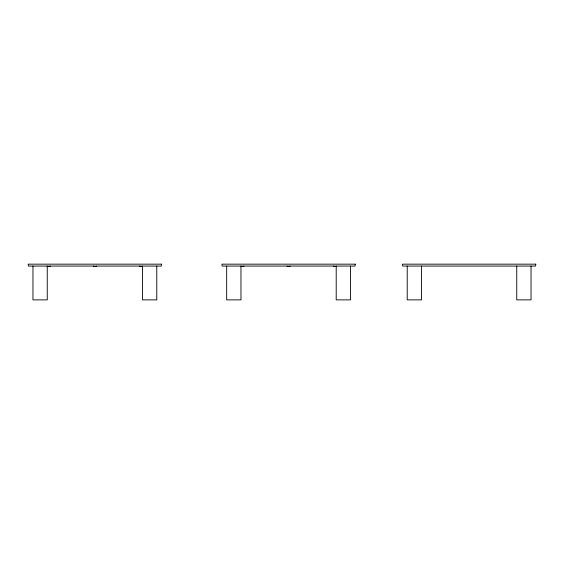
<?xml version="1.0" encoding="UTF-8"?>
<svg xmlns="http://www.w3.org/2000/svg" width="564" height="564" viewBox="0 0 564 564"><rect width="100%" height="100%" fill="white"/><g stroke="black" fill="none" stroke-linecap="round" stroke-linejoin="round"><path stroke-width="0.85" d="M47.249 266.539L50.104 266.539L50.104 266.067M142.488 266.539L139.632 266.539L139.632 266.067M240.969 266.539L243.824 266.539L243.824 266.067M336.207 266.539L333.352 266.539L333.352 266.067M531.041 266.067L531.041 299.879L516.751 299.879L516.751 266.067M421.512 266.067L421.512 299.879L407.222 299.879L407.222 266.067M350.491 266.067L350.491 299.879L336.207 299.879L336.207 266.067M290.016 266.067L290.016 266.539L287.161 266.539L287.161 266.067M240.969 266.067L240.969 299.879L226.679 299.879L226.679 266.067M156.778 266.067L156.778 299.879L142.488 299.879L142.488 266.067M96.296 266.067L96.296 266.539L93.441 266.539L93.441 266.067M47.249 266.067L47.249 299.879L32.959 299.879L32.959 266.067M161.537 264.163L161.304 266.067L28.433 266.067L28.2 264.163L161.537 264.163M355.257 264.163L355.024 266.067L222.153 266.067L221.92 264.163L355.257 264.163M535.8 264.163L535.567 266.067L402.696 266.067L402.463 264.163L535.8 264.163"/></g></svg>
